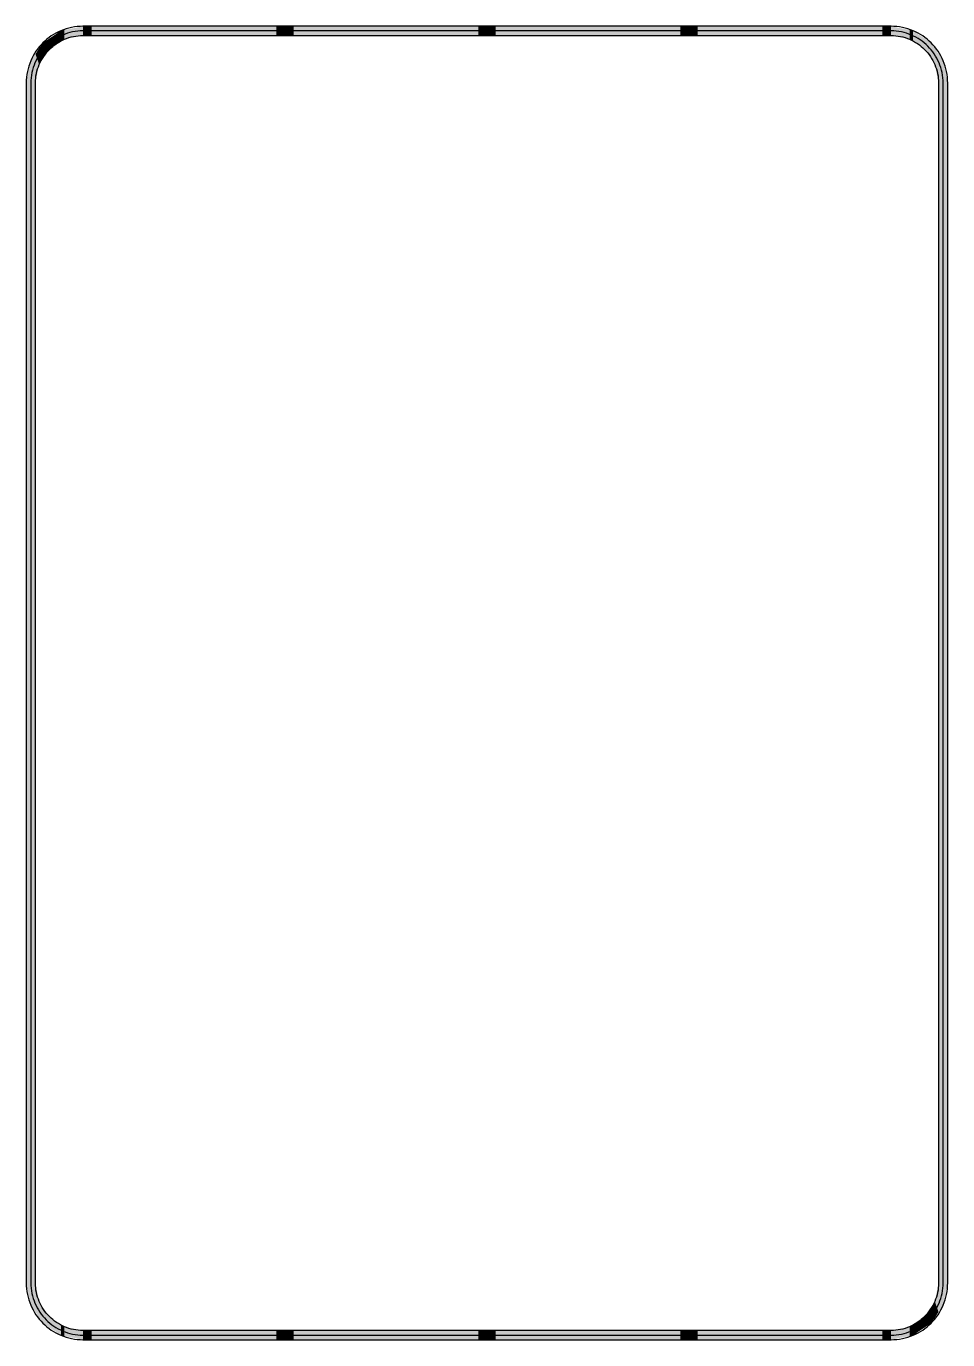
# Model space of a CAD drawing. Extents: x 130.8 to 166.2, y -130.2 to -79.8.
import ezdxf

# ---------------------------------------------------------------- set-up
doc = ezdxf.new("R2010")
doc.units = 0
doc.layers.add('LIVELLO_1', color=7, linetype='CONTINUOUS')

# ---------------------------------------------------------------- blocks, each defined once
blk = doc.blocks.new('BLOCK_3')
at = {"layer": 'LIVELLO_1'}
blk.add_open_spline([(166, -128.001), (166, -128.276), (165.944, -128.538), (165.842, -128.777), (165.741, -129.016), (165.594, -129.232), (165.413, -129.413), (165.231, -129.594), (165.016, -129.741), (164.777, -129.843), (164.538, -129.944), (164.275, -130.001), (164, -130.001), (164, -130.001), (156.25, -130.001), (156.25, -130.001), (156.25, -130.001), (148.5, -130.001), (148.5, -130.001), (148.5, -130.001), (140.75, -130.001), (140.75, -130.001), (140.75, -130.001), (133, -130.001), (133, -130.001), (132.725, -130.001), (132.463, -129.944), (132.224, -129.843), (131.984, -129.741), (131.769, -129.594), (131.588, -129.413), (131.406, -129.232), (131.259, -129.016), (131.158, -128.777), (131.056, -128.538), (131, -128.276), (131, -128.001), (131, -128.001), (131, -116.501), (131, -116.501), (131, -116.501), (131, -105.001), (131, -105.001), (131, -105.001), (131, -93.501), (131, -93.501), (131, -93.501), (131, -82.001), (131, -82.001), (131, -81.726), (131.056, -81.463), (131.158, -81.224), (131.259, -80.985), (131.406, -80.769), (131.588, -80.588), (131.769, -80.407), (131.984, -80.26), (132.224, -80.159), (132.463, -80.057), (132.725, -80.001), (133, -80.001), (133, -80.001), (140.75, -80.001), (140.75, -80.001), (140.75, -80.001), (148.5, -80.001), (148.5, -80.001), (148.5, -80.001), (156.25, -80.001), (156.25, -80.001), (156.25, -80.001), (164, -80.001), (164, -80.001), (164.275, -80.001), (164.538, -80.057), (164.777, -80.159), (165.016, -80.26), (165.231, -80.407), (165.413, -80.588), (165.594, -80.769), (165.741, -80.985), (165.842, -81.224), (165.944, -81.463), (166, -81.726), (166, -82.001), (166, -82.001), (166, -93.501), (166, -93.501), (166, -93.501), (166, -105.001), (166, -105.001), (166, -105.001), (166, -116.501), (166, -116.501), (166, -116.501), (166, -128.001), (166, -128.001)], degree=3, knots=[0, 0, 0, 0, 1, 1, 1, 2, 2, 2, 3, 3, 3, 4, 4, 4, 5, 5, 5, 6, 6, 6, 7, 7, 7, 8, 8, 8, 9, 9, 9, 10, 10, 10, 11, 11, 11, 12, 12, 12, 13, 13, 13, 14, 14, 14, 15, 15, 15, 16, 16, 16, 17, 17, 17, 18, 18, 18, 19, 19, 19, 20, 20, 20, 21, 21, 21, 22, 22, 22, 23, 23, 23, 24, 24, 24, 25, 25, 25, 26, 26, 26, 27, 27, 27, 28, 28, 28, 29, 29, 29, 30, 30, 30, 31, 31, 31, 32, 32, 32, 32], dxfattribs=at)
blk = doc.blocks.new('*U4')
at = {"layer": 'LIVELLO_1', "color": 250}
for points in [[(132.154, -80.413), (131.711, -80.294), (132.154, -79.996)], [(132.291, -80.321), (132.154, -79.996), (132.291, -79.968)], [(132.154, -80.413), (132.154, -79.996), (132.291, -80.321)], [(133, -80.177), (132.291, -79.968), (133, -79.824)], [(132.291, -80.321), (132.291, -79.968), (133, -80.177)], [(133, -80.177), (133, -79.824), (133.333, -80.177)], [(133.333, -80.177), (133, -79.824), (133.333, -79.824)], [(133.333, -80.177), (133.333, -79.824), (134.211, -80.177)], [(134.211, -80.177), (133.333, -79.824), (134.211, -79.824)], [(134.211, -80.177), (134.211, -79.824), (136.875, -80.177)], [(136.875, -80.177), (134.211, -79.824), (136.875, -79.824)], [(136.875, -80.177), (136.875, -79.824), (139.539, -80.177)], [(139.539, -80.177), (136.875, -79.824), (139.539, -79.824)], [(139.539, -80.177), (139.539, -79.824), (140.417, -80.177)], [(140.417, -80.177), (139.539, -79.824), (140.417, -79.824)], [(140.417, -80.177), (140.417, -79.824), (140.75, -80.177)], [(140.75, -80.177), (140.417, -79.824), (140.75, -79.824)], [(140.75, -80.177), (140.75, -79.824), (141.083, -80.177)], [(141.083, -80.177), (140.75, -79.824), (141.083, -79.824)], [(141.083, -80.177), (141.083, -79.824), (141.961, -80.177)], [(141.961, -80.177), (141.083, -79.824), (141.961, -79.824)], [(141.961, -80.177), (141.961, -79.824), (144.625, -80.177)], [(144.625, -80.177), (141.961, -79.824), (144.625, -79.824)], [(144.625, -80.177), (144.625, -79.824), (147.289, -80.177)], [(147.289, -80.177), (144.625, -79.824), (147.289, -79.824)], [(147.289, -80.177), (147.289, -79.824), (148.167, -80.177)], [(148.167, -80.177), (147.289, -79.824), (148.167, -79.824)], [(148.167, -80.177), (148.167, -79.824), (148.5, -80.177)], [(148.5, -80.177), (148.167, -79.824), (148.5, -79.824)], [(148.5, -80.177), (148.5, -79.824), (148.833, -80.177)], [(148.833, -80.177), (148.5, -79.824), (148.833, -79.824)], [(148.833, -80.177), (148.833, -79.824), (149.711, -80.177)], [(149.711, -80.177), (148.833, -79.824), (149.711, -79.824)], [(149.711, -80.177), (149.711, -79.824), (152.375, -80.177)], [(152.375, -80.177), (149.711, -79.824), (152.375, -79.824)], [(152.375, -80.177), (152.375, -79.824), (155.039, -80.177)], [(155.039, -80.177), (152.375, -79.824), (155.039, -79.824)], [(155.039, -80.177), (155.039, -79.824), (155.917, -80.177)], [(155.917, -80.177), (155.039, -79.824), (155.917, -79.824)], [(155.917, -80.177), (155.917, -79.824), (156.25, -80.177)], [(156.25, -80.177), (155.917, -79.824), (156.25, -79.824)], [(156.25, -80.177), (156.25, -79.824), (156.583, -80.177)], [(156.583, -80.177), (156.25, -79.824), (156.583, -79.824)], [(156.583, -80.177), (156.583, -79.824), (157.461, -80.177)], [(157.461, -80.177), (156.583, -79.824), (157.461, -79.824)], [(157.461, -80.177), (157.461, -79.824), (160.125, -80.177)], [(160.125, -80.177), (157.461, -79.824), (160.125, -79.824)], [(160.125, -80.177), (160.125, -79.824), (162.789, -80.177)], [(162.789, -80.177), (160.125, -79.824), (162.789, -79.824)], [(162.789, -80.177), (162.789, -79.824), (163.667, -80.177)], [(163.667, -80.177), (162.789, -79.824), (163.667, -79.824)], [(163.667, -80.177), (163.667, -79.824), (164, -80.177)], [(164, -80.177), (163.667, -79.824), (164, -79.824)], [(164, -80.177), (164, -79.824), (164.709, -80.321)], [(164.709, -80.321), (164, -79.824), (164.709, -79.968)], [(164.709, -80.321), (164.709, -79.968), (164.846, -80.413)], [(164.846, -80.413), (164.709, -79.968), (164.846, -79.996)], [(164.846, -80.413), (164.846, -79.996), (165.289, -80.712)], [(165.289, -80.712), (164.846, -79.996), (165.289, -80.294)], [(131.462, -81.081), (131.32, -80.673), (131.462, -80.462)], [(131.711, -80.712), (131.462, -80.462), (131.711, -80.294)], [(131.462, -81.081), (131.462, -80.462), (131.711, -80.712)], [(131.711, -80.712), (131.711, -80.294), (132.154, -80.413)], [(165.289, -80.712), (165.289, -80.294), (165.538, -81.081)], [(165.538, -81.081), (165.289, -80.294), (165.538, -80.462)], [(165.538, -81.081), (165.538, -80.462), (165.68, -81.292)], [(165.68, -81.292), (165.538, -80.462), (165.68, -80.673)], [(131.176, -129.116), (130.995, -81.154), (131.176, -80.885)], [(131.32, -81.292), (131.176, -80.885), (131.32, -80.673)], [(131.176, -82.001), (131.176, -80.885), (131.32, -81.292)], [(131.32, -81.292), (131.32, -80.673), (131.462, -81.081)], [(165.68, -81.292), (165.68, -80.673), (165.824, -82.001)], [(165.824, -82.001), (165.68, -80.673), (165.824, -80.885)], [(165.824, -129.116), (165.824, -80.885), (166.005, -128.847)], [(166.005, -128.847), (165.824, -80.885), (166.005, -81.154)], [(130.995, -128.847), (130.824, -82.001), (130.995, -81.154)], [(130.995, -128.847), (130.995, -81.154), (131.176, -129.116)], [(166.005, -128.847), (166.005, -81.154), (166.176, -128.001)], [(166.176, -128.001), (166.005, -81.154), (166.176, -82.001)], [(130.824, -128.001), (130.824, -82.001), (130.995, -128.847)], [(131.176, -129.116), (131.176, -128.001), (131.32, -129.329)], [(131.32, -129.329), (131.176, -128.001), (131.32, -128.71)], [(165.824, -129.116), (165.68, -128.71), (165.824, -128.001)], [(131.32, -129.329), (131.32, -128.71), (131.462, -129.539)], [(131.462, -129.539), (131.32, -128.71), (131.462, -128.92)], [(165.68, -129.329), (165.538, -128.92), (165.68, -128.71)], [(165.68, -129.329), (165.68, -128.71), (165.824, -129.116)], [(131.462, -129.539), (131.462, -128.92), (131.711, -129.707)], [(131.711, -129.707), (131.462, -128.92), (131.711, -129.29)], [(131.711, -129.707), (131.711, -129.29), (132.154, -130.006)], [(132.154, -130.006), (131.711, -129.29), (132.154, -129.588)], [(165.289, -129.707), (164.846, -129.588), (165.289, -129.29)], [(165.538, -129.539), (165.289, -129.29), (165.538, -128.92)], [(165.289, -129.707), (165.289, -129.29), (165.538, -129.539)], [(165.538, -129.539), (165.538, -128.92), (165.68, -129.329)], [(132.154, -130.006), (132.154, -129.588), (132.291, -130.034)], [(132.291, -130.034), (132.154, -129.588), (132.291, -129.681)], [(132.291, -130.034), (132.291, -129.681), (133, -130.177)], [(133, -130.177), (132.291, -129.681), (133, -129.824)], [(133, -130.177), (133, -129.824), (133.333, -130.177)], [(133.333, -130.177), (133, -129.824), (133.333, -129.824)], [(133.333, -130.177), (133.333, -129.824), (134.211, -130.177)], [(134.211, -130.177), (133.333, -129.824), (134.211, -129.824)], [(134.211, -130.177), (134.211, -129.824), (136.875, -130.177)], [(136.875, -130.177), (134.211, -129.824), (136.875, -129.824)], [(136.875, -130.177), (136.875, -129.824), (139.539, -130.177)], [(139.539, -130.177), (136.875, -129.824), (139.539, -129.824)], [(139.539, -130.177), (139.539, -129.824), (140.417, -130.177)], [(140.417, -130.177), (139.539, -129.824), (140.417, -129.824)], [(140.417, -130.177), (140.417, -129.824), (140.75, -130.177)], [(140.75, -130.177), (140.417, -129.824), (140.75, -129.824)], [(140.75, -130.177), (140.75, -129.824), (141.083, -130.177)], [(141.083, -130.177), (140.75, -129.824), (141.083, -129.824)], [(141.083, -130.177), (141.083, -129.824), (141.961, -130.177)], [(141.961, -130.177), (141.083, -129.824), (141.961, -129.824)], [(141.961, -130.177), (141.961, -129.824), (144.625, -130.177)], [(144.625, -130.177), (141.961, -129.824), (144.625, -129.824)], [(144.625, -130.177), (144.625, -129.824), (147.289, -130.177)], [(147.289, -130.177), (144.625, -129.824), (147.289, -129.824)], [(147.289, -130.177), (147.289, -129.824), (148.167, -130.177)], [(148.167, -130.177), (147.289, -129.824), (148.167, -129.824)], [(148.167, -130.177), (148.167, -129.824), (148.5, -130.177)], [(148.5, -130.177), (148.167, -129.824), (148.5, -129.824)], [(148.5, -130.177), (148.5, -129.824), (148.833, -130.177)], [(148.833, -130.177), (148.5, -129.824), (148.833, -129.824)], [(148.833, -130.177), (148.833, -129.824), (149.711, -130.177)], [(149.711, -130.177), (148.833, -129.824), (149.711, -129.824)], [(149.711, -130.177), (149.711, -129.824), (152.375, -130.177)], [(152.375, -130.177), (149.711, -129.824), (152.375, -129.824)], [(152.375, -130.177), (152.375, -129.824), (155.039, -130.177)], [(155.039, -130.177), (152.375, -129.824), (155.039, -129.824)], [(155.039, -130.177), (155.039, -129.824), (155.917, -130.177)], [(155.917, -130.177), (155.039, -129.824), (155.917, -129.824)], [(155.917, -130.177), (155.917, -129.824), (156.25, -130.177)], [(156.25, -130.177), (155.917, -129.824), (156.25, -129.824)], [(156.25, -130.177), (156.25, -129.824), (156.583, -130.177)], [(156.583, -130.177), (156.25, -129.824), (156.583, -129.824)], [(156.583, -130.177), (156.583, -129.824), (157.461, -130.177)], [(157.461, -130.177), (156.583, -129.824), (157.461, -129.824)], [(157.461, -130.177), (157.461, -129.824), (160.125, -130.177)], [(160.125, -130.177), (157.461, -129.824), (160.125, -129.824)], [(160.125, -130.177), (160.125, -129.824), (162.789, -130.177)], [(162.789, -130.177), (160.125, -129.824), (162.789, -129.824)], [(162.789, -130.177), (162.789, -129.824), (163.667, -130.177)], [(163.667, -130.177), (162.789, -129.824), (163.667, -129.824)], [(163.667, -130.177), (163.667, -129.824), (164, -130.177)], [(164, -130.177), (163.667, -129.824), (164, -129.824)], [(164.709, -130.034), (164, -129.824), (164.709, -129.681)], [(164, -130.177), (164, -129.824), (164.709, -130.034)], [(164.846, -130.006), (164.709, -129.681), (164.846, -129.588)], [(164.709, -130.034), (164.709, -129.681), (164.846, -130.006)], [(164.846, -130.006), (164.846, -129.588), (165.289, -129.707)]]:
    blk.add_solid(points, dxfattribs=at)
blk = doc.blocks.new('BLOCK_4')
at = {"layer": 'LIVELLO_1'}
for points in [[(164, -130.177), (164, -130.177), (156.25, -130.177), (156.25, -130.177), (156.25, -130.177), (148.5, -130.177), (148.5, -130.177), (148.5, -130.177), (140.75, -130.177), (140.75, -130.177), (140.75, -130.177), (133, -130.177), (133, -130.177), (132.7, -130.177), (132.414, -130.116), (132.154, -130.006), (131.893, -129.896), (131.659, -129.736), (131.462, -129.539), (131.265, -129.342), (131.105, -129.107), (130.995, -128.847), (130.885, -128.587), (130.824, -128.301), (130.824, -128.001), (130.824, -128.001), (130.824, -116.501), (130.824, -116.501), (130.824, -116.501), (130.824, -105.001), (130.824, -105.001), (130.824, -105.001), (130.824, -93.501), (130.824, -93.501), (130.824, -93.501), (130.824, -82.001), (130.824, -82.001), (130.824, -81.701), (130.885, -81.415), (130.995, -81.154), (131.105, -80.894), (131.265, -80.66), (131.462, -80.462), (131.659, -80.265), (131.893, -80.106), (132.154, -79.996), (132.414, -79.885), (132.7, -79.824), (133, -79.824), (133, -79.824), (140.75, -79.824), (140.75, -79.824), (140.75, -79.824), (148.5, -79.824), (148.5, -79.824), (148.5, -79.824), (156.25, -79.824), (156.25, -79.824), (156.25, -79.824), (164, -79.824), (164, -79.824), (164.3, -79.824), (164.586, -79.885), (164.846, -79.996), (165.107, -80.106), (165.341, -80.265), (165.538, -80.462), (165.735, -80.66), (165.895, -80.894), (166.005, -81.154), (166.115, -81.415), (166.176, -81.701), (166.176, -82.001), (166.176, -82.001), (166.176, -93.501), (166.176, -93.501), (166.176, -93.501), (166.176, -105.001), (166.176, -105.001), (166.176, -105.001), (166.176, -116.501), (166.176, -116.501), (166.176, -116.501), (166.176, -128.001), (166.176, -128.001), (166.176, -128.301), (166.115, -128.587), (166.005, -128.847), (165.895, -129.107), (165.735, -129.342), (165.538, -129.539), (165.341, -129.736), (165.107, -129.896), (164.846, -130.006), (164.586, -130.116), (164.3, -130.177), (164, -130.177)], [(133, -80.177), (132.749, -80.177), (132.509, -80.228), (132.291, -80.321), (132.073, -80.413), (131.876, -80.547), (131.711, -80.712), (131.546, -80.877), (131.412, -81.073), (131.32, -81.292), (131.228, -81.51), (131.176, -81.749), (131.176, -82.001), (131.176, -82.001), (131.176, -93.501), (131.176, -93.501), (131.176, -93.501), (131.176, -105.001), (131.176, -105.001), (131.176, -105.001), (131.176, -116.501), (131.176, -116.501), (131.176, -116.501), (131.176, -128.001), (131.176, -128.001), (131.176, -128.252), (131.228, -128.492), (131.32, -128.71), (131.412, -128.928), (131.546, -129.125), (131.711, -129.29), (131.876, -129.455), (132.073, -129.589), (132.291, -129.681), (132.509, -129.773), (132.749, -129.824), (133, -129.824), (133, -129.824), (140.75, -129.824), (140.75, -129.824), (140.75, -129.824), (148.5, -129.824), (148.5, -129.824), (148.5, -129.824), (156.25, -129.824), (156.25, -129.824), (156.25, -129.824), (164, -129.824), (164, -129.824), (164.251, -129.824), (164.491, -129.773), (164.709, -129.681), (164.927, -129.589), (165.124, -129.455), (165.289, -129.29), (165.454, -129.125), (165.588, -128.928), (165.68, -128.71), (165.772, -128.492), (165.824, -128.252), (165.824, -128.001), (165.824, -128.001), (165.824, -116.501), (165.824, -116.501), (165.824, -116.501), (165.824, -105.001), (165.824, -105.001), (165.824, -105.001), (165.824, -93.501), (165.824, -93.501), (165.824, -93.501), (165.824, -82.001), (165.824, -82.001), (165.824, -81.749), (165.772, -81.51), (165.68, -81.292), (165.588, -81.073), (165.454, -80.877), (165.289, -80.712), (165.124, -80.547), (164.927, -80.413), (164.709, -80.321), (164.491, -80.228), (164.251, -80.177), (164, -80.177), (164, -80.177), (156.25, -80.177), (156.25, -80.177), (156.25, -80.177), (148.5, -80.177), (148.5, -80.177), (148.5, -80.177), (140.75, -80.177), (140.75, -80.177), (140.75, -80.177), (133, -80.177), (133, -80.177)]]:
    blk.add_open_spline(points, degree=3, knots=[0, 0, 0, 0, 1, 1, 1, 2, 2, 2, 3, 3, 3, 4, 4, 4, 5, 5, 5, 6, 6, 6, 7, 7, 7, 8, 8, 8, 9, 9, 9, 10, 10, 10, 11, 11, 11, 12, 12, 12, 13, 13, 13, 14, 14, 14, 15, 15, 15, 16, 16, 16, 17, 17, 17, 18, 18, 18, 19, 19, 19, 20, 20, 20, 21, 21, 21, 22, 22, 22, 23, 23, 23, 24, 24, 24, 25, 25, 25, 26, 26, 26, 27, 27, 27, 28, 28, 28, 29, 29, 29, 30, 30, 30, 31, 31, 31, 32, 32, 32, 32], dxfattribs=at)
at = {"layer": 'LIVELLO_1', "color": 250}
blk.add_blockref('*U4', (0, 0), dxfattribs=at)
blk = doc.blocks.new('BLOCK_2')
at = {"layer": 'LIVELLO_1'}
for name in ['BLOCK_4', 'BLOCK_3']:
    blk.add_blockref(name, (0, 0), dxfattribs=at)

msp = doc.modelspace()

# ---------------------------------------------------------------- block references
at = {"layer": 'LIVELLO_1'}
msp.add_blockref('BLOCK_2', (0, 0), dxfattribs=at)

doc.saveas('drawing.dxf')
